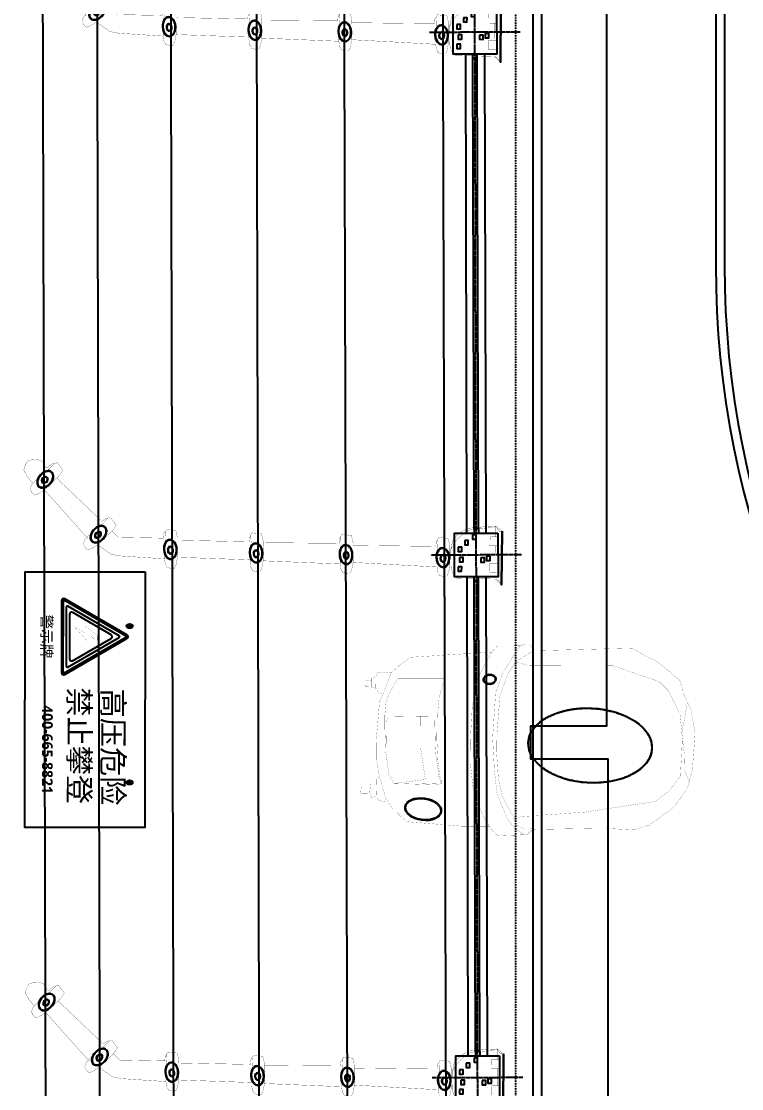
# Model space of a CAD drawing. Header units: millimetres. Extents: x -124346 to 101329, y -150859 to 114847.
# Drawn here: x -92214 to -83946, y -53446 to -41195 of the extents above; entities that cross this region are included whole.
import ezdxf

# ---------------------------------------------------------------- set-up
doc = ezdxf.new("R2010")
doc.units = ezdxf.units.MM
doc.linetypes.add('DASH', pattern=[0.35, 0.25, -0.1])
doc.linetypes.add('DOTE', pattern=[2.42, 2, -0.2, 0.02, -0.2])
for name, color, linetype in [('-2', 2, 'Continuous'), ('-4', 4, 'Continuous'), ('la', 33, 'Continuous'), ('噢噢噢噢1', 1, 'Continuous'), ('电子围栏', 7, 'Continuous'), ('电子围栏HTL', 5, 'Continuous')]:
    doc.layers.add(name, color=color, linetype=linetype)

# ---------------------------------------------------------------- blocks, each defined once
blk = doc.blocks.new('A$C06F86AD0')
at = {"layer": '电子围栏HTL', "const_width": 5}
for points in [[(545, 10634), (383, 10766), (242, 10844), (168, 10823), (45, 10765), (12, 10667), (3, 10543), (40, 10431), (179, 10340), (194, 10309), (159, 10279)], [(688, 10372), (1777, 9384)], [(421, 10096), (1392, 9063)], [(1921, 9156), (2132, 8851), (2169, 8654), (2227, 7639)], [(1609, 8831), (1749, 8687), (1759, 7669)], [(1823, 5728), (1805, 7337)], [(2189, 7348), (2233, 5698)], [(1843, 5411), (1842, 3691)], [(2310, 3661), (2253, 5406)], [(1888, 3374), (1892, 1499)], [(2360, 1469), (2272, 3370)]]:
    blk.add_lwpolyline(points, dxfattribs=at)
at = {"layer": '电子围栏HTL', "color": 4, "const_width": 5}
for points in [[(159, 10279), (94, 10198), (70, 10087), (240, 9958), (376, 10047), (467, 10145), (688, 10372), (777, 10509), (810, 10596), (751, 10658), (675, 10698), (589, 10669), (501, 10600), (423, 10516)], [(82, 10143), (207, 10263), (235, 10302), (259, 10308)], [(1392, 9063), (1327, 8982), (1303, 8871), (1474, 8742), (1609, 8831), (1700, 8929), (1921, 9156), (2010, 9293), (2043, 9380), (1984, 9443), (1908, 9482), (1822, 9453), (1734, 9384), (1656, 9300)], [(1315, 8927), (1440, 9047), (1468, 9086), (1492, 9092)], [(1759, 7669), (1655, 7661), (1558, 7602), (1580, 7390), (1738, 7353), (1872, 7353), (2189, 7348), (2350, 7376), (2435, 7412), (2441, 7497), (2417, 7580), (2337, 7623), (2227, 7639), (2112, 7639)], [(1607, 7632), (1780, 7623), (1828, 7630), (1848, 7616)], [(1823, 5728), (1720, 5720), (1622, 5661), (1644, 5449), (1802, 5411), (1936, 5411), (2253, 5406), (2414, 5435), (2499, 5470), (2505, 5556), (2481, 5639), (2401, 5682), (2291, 5698), (2176, 5698)], [(1671, 5691), (1844, 5682), (1892, 5688), (1912, 5675)], [(1842, 3691), (1739, 3683), (1641, 3624), (1664, 3412), (1822, 3374), (1955, 3374), (2272, 3370), (2433, 3398), (2518, 3434), (2524, 3519), (2501, 3602), (2420, 3645), (2310, 3661), (2195, 3661)], [(1690, 3654), (1863, 3645), (1911, 3651), (1932, 3638)], [(1892, 1499), (1789, 1491), (1692, 1432), (1714, 1220), (1872, 1182), (2006, 1182), (2322, 1178), (2483, 1206), (2569, 1242), (2574, 1327), (2551, 1410), (2471, 1453), (2360, 1469), (2246, 1469)], [(1740, 1462), (1914, 1453), (1961, 1459), (1982, 1446)]]:
    blk.add_lwpolyline(points, dxfattribs=at)
at = {"layer": '电子围栏HTL', "color": 254, "const_width": 5}
for points in [[(1425, 145), (1536, 2), (2755, 2), (2622, 139), (2609, 1019), (2573, 1083), (2471, 1117), (2371, 1150), (1959, 1160), (1744, 1116), (1641, 1022), (1555, 919), (1478, 779), (1441, 407), (1425, 145)], [(1959, 1160), (1803, 1081), (1714, 1005), (1608, 887), (1539, 807), (1492, 662), (1478, 450), (1459, 246), (1425, 145)], [(1664, 272), (1664, 71), (1869, 71), (1869, 275), (1664, 272)], [(2262, 272), (2262, 71), (2468, 71), (2468, 275), (2262, 272)], [(1425, 145), (1664, 144)], [(1425, 145), (1536, 73)], [(1536, 2), (1536, 73), (1664, 71), (2262, 71), (2654, 71), (2755, 2)], [(1869, 143), (2262, 141)], [(2468, 140), (2622, 139)], [(2654, 71), (2622, 139)]]:
    blk.add_lwpolyline(points, dxfattribs=at)
at = {"layer": '电子围栏HTL', "color": 254}
for points in [[(1907, 993), (2004, 993), (2004, 913), (1907, 913)], [(2353, 991), (2450, 991), (2450, 910), (2353, 910)], [(1753, 845), (1850, 845), (1850, 765), (1753, 765)], [(2142, 959), (2239, 959), (2239, 879), (2142, 879)], [(1628, 668), (1726, 668), (1726, 588), (1628, 588)], [(2106, 348), (2203, 348), (2203, 268), (2106, 268)], [(2142, 478), (2239, 478), (2239, 398), (2142, 398)], [(1536, 2), (2755, 2), (2755, 2), (1536, 2)]]:
    blk.add_lwpolyline(points, close=True, dxfattribs=at)
at = {"layer": '电子围栏HTL', "color": 4}
for centre, major_axis, ratio in [((450, 10354), (-163, -149), 0.682129), ((463, 10366), (-58, -54.8), 0.784155), ((1683, 9139), (-163, -149), 0.682129), ((1696, 9150), (-58, -54.8), 0.784155), ((2013, 7509), (-220, 17), 0.682129), ((2030, 7507), (-79.6, 4.8), 0.784155), ((2077, 5567), (-220, 17), 0.682129), ((2094, 5565), (-79.6, 4.8), 0.784155), ((2096, 3531), (-220, 17), 0.682129), ((2114, 3528), (-79.6, 4.8), 0.784155), ((2147, 1339), (-220, 17), 0.682129), ((2164, 1336), (-79.6, 4.8), 0.784155)]:
    blk.add_ellipse(centre, major_axis=major_axis, ratio=ratio, dxfattribs=at)
for points, knots in [([(294, 10213), (298, 10208), (302, 10204), (313, 10196), (320, 10192), (335, 10186), (343, 10183), (360, 10180), (369, 10179), (387, 10179), (397, 10179), (417, 10182), (427, 10185), (448, 10191), (458, 10195), (479, 10204), (489, 10210), (509, 10222), (519, 10229), (537, 10244), (546, 10252), (563, 10269), (571, 10277), (586, 10296), (592, 10305), (604, 10325), (610, 10335), (619, 10355), (622, 10365), (628, 10384), (630, 10394), (632, 10413), (632, 10422), (631, 10440), (630, 10448), (625, 10464), (622, 10471), (615, 10485), (611, 10491), (600, 10502), (595, 10507), (582, 10516), (574, 10519), (559, 10525), (551, 10527), (533, 10530), (524, 10530), (505, 10530), (495, 10529), (475, 10525), (465, 10522), (444, 10515), (434, 10511), (413, 10500), (403, 10495), (383, 10482), (374, 10474), (356, 10459), (347, 10451), (331, 10434), (323, 10425), (309, 10406), (303, 10396), (291, 10377), (286, 10367), (278, 10347), (275, 10337), (270, 10317), (269, 10308), (267, 10289), (268, 10280), (270, 10263), (271, 10255), (276, 10239), (280, 10232), (287, 10221), (290, 10217), (294, 10213)], [0, 0, 0, 0, 0.128441, 0.128441, 0.296024, 0.296024, 0.463607, 0.463607, 0.631189, 0.631189, 0.798772, 0.798772, 0.966355, 0.966355, 1.133937, 1.133937, 1.30152, 1.30152, 1.469103, 1.469103, 1.636685, 1.636685, 1.804268, 1.804268, 1.971851, 1.971851, 2.139433, 2.139433, 2.307016, 2.307016, 2.474598, 2.474598, 2.642181, 2.642181, 2.809764, 2.809764, 2.977346, 2.977346, 3.144929, 3.144929, 3.312512, 3.312512, 3.480094, 3.480094, 3.647677, 3.647677, 3.81526, 3.81526, 3.982842, 3.982842, 4.150425, 4.150425, 4.318008, 4.318008, 4.48559, 4.48559, 4.653173, 4.653173, 4.820756, 4.820756, 4.988338, 4.988338, 5.155921, 5.155921, 5.323504, 5.323504, 5.491086, 5.491086, 5.658669, 5.658669, 5.826252, 5.826252, 5.993834, 5.993834, 6.161417, 6.161417, 6.283185, 6.283185, 6.283185, 6.283185]), ([(413, 10318), (415, 10316), (417, 10314), (422, 10310), (426, 10308), (433, 10306), (437, 10305), (445, 10304), (449, 10304), (458, 10305), (463, 10306), (472, 10309), (476, 10311), (485, 10316), (490, 10319), (498, 10326), (501, 10329), (508, 10337), (511, 10341), (517, 10349), (519, 10354), (522, 10363), (524, 10367), (525, 10376), (526, 10380), (525, 10389), (525, 10393), (523, 10400), (521, 10403), (517, 10410), (515, 10412), (510, 10417), (507, 10420), (501, 10423), (497, 10424), (489, 10426), (485, 10427), (477, 10427), (472, 10426), (463, 10425), (459, 10423), (449, 10419), (445, 10417), (436, 10412), (432, 10408), (425, 10402), (421, 10398), (415, 10390), (412, 10385), (408, 10377), (406, 10372), (403, 10363), (402, 10359), (401, 10350), (401, 10346), (402, 10338), (403, 10334), (406, 10327), (408, 10324), (411, 10320), (412, 10319), (413, 10318)], [0, 0, 0, 0, 0.172967, 0.172967, 0.387931, 0.387931, 0.602896, 0.602896, 0.81786, 0.81786, 1.032825, 1.032825, 1.24779, 1.24779, 1.462754, 1.462754, 1.677719, 1.677719, 1.892684, 1.892684, 2.107648, 2.107648, 2.322613, 2.322613, 2.537577, 2.537577, 2.752542, 2.752542, 2.967507, 2.967507, 3.182471, 3.182471, 3.397436, 3.397436, 3.612401, 3.612401, 3.827365, 3.827365, 4.04233, 4.04233, 4.257295, 4.257295, 4.472259, 4.472259, 4.687224, 4.687224, 4.902188, 4.902188, 5.117153, 5.117153, 5.332118, 5.332118, 5.547082, 5.547082, 5.762047, 5.762047, 5.977012, 5.977012, 6.191976, 6.191976, 6.283185, 6.283185, 6.283185, 6.283185]), ([(1527, 8997), (1531, 8992), (1535, 8988), (1546, 8980), (1553, 8976), (1568, 8970), (1576, 8967), (1593, 8964), (1602, 8963), (1621, 8963), (1630, 8963), (1650, 8967), (1660, 8969), (1681, 8975), (1691, 8979), (1712, 8989), (1722, 8994), (1742, 9006), (1752, 9013), (1770, 9028), (1779, 9036), (1796, 9053), (1804, 9062), (1819, 9080), (1826, 9090), (1838, 9109), (1843, 9119), (1852, 9139), (1855, 9149), (1861, 9168), (1863, 9178), (1865, 9197), (1866, 9206), (1864, 9224), (1863, 9232), (1859, 9248), (1856, 9255), (1848, 9269), (1844, 9275), (1833, 9286), (1828, 9291), (1815, 9300), (1808, 9304), (1792, 9309), (1784, 9311), (1766, 9314), (1757, 9315), (1738, 9314), (1728, 9313), (1708, 9309), (1698, 9306), (1677, 9299), (1667, 9295), (1646, 9284), (1636, 9279), (1617, 9266), (1607, 9259), (1589, 9243), (1580, 9235), (1564, 9218), (1556, 9209), (1542, 9190), (1536, 9180), (1524, 9161), (1520, 9151), (1512, 9131), (1508, 9121), (1503, 9101), (1502, 9092), (1501, 9073), (1501, 9064), (1503, 9047), (1504, 9039), (1510, 9024), (1513, 9016), (1520, 9005), (1523, 9001), (1527, 8997)], [0, 0, 0, 0, 0.128441, 0.128441, 0.296024, 0.296024, 0.463607, 0.463607, 0.631189, 0.631189, 0.798772, 0.798772, 0.966355, 0.966355, 1.133937, 1.133937, 1.30152, 1.30152, 1.469103, 1.469103, 1.636685, 1.636685, 1.804268, 1.804268, 1.971851, 1.971851, 2.139433, 2.139433, 2.307016, 2.307016, 2.474598, 2.474598, 2.642181, 2.642181, 2.809764, 2.809764, 2.977346, 2.977346, 3.144929, 3.144929, 3.312512, 3.312512, 3.480094, 3.480094, 3.647677, 3.647677, 3.81526, 3.81526, 3.982842, 3.982842, 4.150425, 4.150425, 4.318008, 4.318008, 4.48559, 4.48559, 4.653173, 4.653173, 4.820756, 4.820756, 4.988338, 4.988338, 5.155921, 5.155921, 5.323504, 5.323504, 5.491086, 5.491086, 5.658669, 5.658669, 5.826252, 5.826252, 5.993834, 5.993834, 6.161417, 6.161417, 6.283185, 6.283185, 6.283185, 6.283185]), ([(1646, 9102), (1648, 9100), (1650, 9098), (1655, 9094), (1659, 9092), (1666, 9090), (1670, 9089), (1678, 9088), (1682, 9088), (1691, 9090), (1696, 9091), (1705, 9094), (1710, 9096), (1718, 9100), (1723, 9103), (1731, 9110), (1734, 9113), (1741, 9121), (1744, 9125), (1750, 9133), (1752, 9138), (1755, 9147), (1757, 9151), (1758, 9160), (1759, 9164), (1758, 9173), (1758, 9177), (1756, 9184), (1754, 9188), (1751, 9194), (1748, 9197), (1743, 9202), (1740, 9204), (1734, 9207), (1730, 9208), (1722, 9210), (1718, 9211), (1710, 9211), (1705, 9210), (1696, 9209), (1692, 9207), (1683, 9203), (1678, 9201), (1670, 9196), (1666, 9193), (1658, 9186), (1654, 9182), (1648, 9174), (1645, 9170), (1641, 9161), (1639, 9156), (1636, 9147), (1635, 9143), (1634, 9134), (1634, 9130), (1635, 9122), (1636, 9118), (1639, 9111), (1641, 9108), (1644, 9104), (1645, 9103), (1646, 9102)], [0, 0, 0, 0, 0.172967, 0.172967, 0.387931, 0.387931, 0.602896, 0.602896, 0.81786, 0.81786, 1.032825, 1.032825, 1.24779, 1.24779, 1.462754, 1.462754, 1.677719, 1.677719, 1.892684, 1.892684, 2.107648, 2.107648, 2.322613, 2.322613, 2.537577, 2.537577, 2.752542, 2.752542, 2.967507, 2.967507, 3.182471, 3.182471, 3.397436, 3.397436, 3.612401, 3.612401, 3.827365, 3.827365, 4.04233, 4.04233, 4.257295, 4.257295, 4.472259, 4.472259, 4.687224, 4.687224, 4.902188, 4.902188, 5.117153, 5.117153, 5.332118, 5.332118, 5.547082, 5.547082, 5.762047, 5.762047, 5.977012, 5.977012, 6.191976, 6.191976, 6.283185, 6.283185, 6.283185, 6.283185]), ([(1803, 7525), (1802, 7520), (1802, 7514), (1804, 7500), (1806, 7493), (1811, 7477), (1815, 7470), (1824, 7455), (1829, 7448), (1842, 7434), (1849, 7427), (1865, 7415), (1874, 7409), (1892, 7399), (1902, 7394), (1923, 7385), (1934, 7381), (1957, 7375), (1969, 7373), (1992, 7369), (2004, 7368), (2028, 7367), (2040, 7368), (2063, 7370), (2075, 7371), (2097, 7376), (2108, 7379), (2129, 7386), (2138, 7390), (2157, 7400), (2165, 7405), (2180, 7416), (2187, 7422), (2199, 7435), (2204, 7442), (2213, 7456), (2216, 7463), (2221, 7478), (2223, 7485), (2224, 7500), (2223, 7508), (2221, 7523), (2218, 7531), (2212, 7546), (2208, 7554), (2198, 7568), (2192, 7575), (2179, 7589), (2171, 7595), (2154, 7607), (2145, 7613), (2126, 7623), (2116, 7627), (2094, 7635), (2083, 7639), (2060, 7644), (2048, 7646), (2025, 7649), (2013, 7650), (1989, 7650), (1977, 7649), (1954, 7647), (1942, 7645), (1921, 7640), (1910, 7636), (1890, 7629), (1880, 7624), (1863, 7614), (1855, 7609), (1840, 7597), (1834, 7591), (1823, 7578), (1818, 7571), (1810, 7557), (1808, 7549), (1804, 7536), (1803, 7531), (1803, 7525)], [0, 0, 0, 0, 0.128441, 0.128441, 0.296024, 0.296024, 0.463607, 0.463607, 0.631189, 0.631189, 0.798772, 0.798772, 0.966355, 0.966355, 1.133937, 1.133937, 1.30152, 1.30152, 1.469103, 1.469103, 1.636685, 1.636685, 1.804268, 1.804268, 1.971851, 1.971851, 2.139433, 2.139433, 2.307016, 2.307016, 2.474598, 2.474598, 2.642181, 2.642181, 2.809764, 2.809764, 2.977346, 2.977346, 3.144929, 3.144929, 3.312512, 3.312512, 3.480094, 3.480094, 3.647677, 3.647677, 3.81526, 3.81526, 3.982842, 3.982842, 4.150425, 4.150425, 4.318008, 4.318008, 4.48559, 4.48559, 4.653173, 4.653173, 4.820756, 4.820756, 4.988338, 4.988338, 5.155921, 5.155921, 5.323504, 5.323504, 5.491086, 5.491086, 5.658669, 5.658669, 5.826252, 5.826252, 5.993834, 5.993834, 6.161417, 6.161417, 6.283185, 6.283185, 6.283185, 6.283185]), ([(1961, 7511), (1960, 7508), (1961, 7505), (1962, 7499), (1963, 7495), (1966, 7488), (1968, 7485), (1973, 7478), (1976, 7475), (1983, 7469), (1987, 7467), (1995, 7462), (2000, 7460), (2009, 7457), (2014, 7456), (2024, 7454), (2030, 7454), (2040, 7454), (2045, 7455), (2055, 7457), (2060, 7458), (2069, 7462), (2073, 7464), (2080, 7469), (2084, 7471), (2089, 7477), (2092, 7480), (2096, 7487), (2097, 7490), (2099, 7497), (2100, 7501), (2100, 7508), (2100, 7512), (2098, 7519), (2096, 7522), (2092, 7529), (2090, 7533), (2084, 7539), (2081, 7542), (2073, 7547), (2069, 7550), (2060, 7554), (2055, 7555), (2045, 7558), (2040, 7559), (2030, 7559), (2025, 7559), (2015, 7558), (2010, 7558), (2000, 7555), (1996, 7553), (1987, 7549), (1983, 7547), (1976, 7542), (1973, 7539), (1968, 7532), (1966, 7529), (1963, 7522), (1962, 7519), (1961, 7514), (1961, 7512), (1961, 7511)], [0, 0, 0, 0, 0.172967, 0.172967, 0.387931, 0.387931, 0.602896, 0.602896, 0.81786, 0.81786, 1.032825, 1.032825, 1.24779, 1.24779, 1.462754, 1.462754, 1.677719, 1.677719, 1.892684, 1.892684, 2.107648, 2.107648, 2.322613, 2.322613, 2.537577, 2.537577, 2.752542, 2.752542, 2.967507, 2.967507, 3.182471, 3.182471, 3.397436, 3.397436, 3.612401, 3.612401, 3.827365, 3.827365, 4.04233, 4.04233, 4.257295, 4.257295, 4.472259, 4.472259, 4.687224, 4.687224, 4.902188, 4.902188, 5.117153, 5.117153, 5.332118, 5.332118, 5.547082, 5.547082, 5.762047, 5.762047, 5.977012, 5.977012, 6.191976, 6.191976, 6.283185, 6.283185, 6.283185, 6.283185]), ([(1867, 5584), (1866, 5578), (1867, 5572), (1868, 5559), (1870, 5551), (1875, 5536), (1879, 5528), (1888, 5514), (1893, 5507), (1906, 5493), (1913, 5486), (1929, 5474), (1938, 5468), (1956, 5457), (1966, 5452), (1987, 5444), (1998, 5440), (2021, 5434), (2033, 5432), (2056, 5428), (2068, 5427), (2092, 5426), (2104, 5426), (2127, 5428), (2139, 5430), (2161, 5435), (2172, 5438), (2193, 5445), (2202, 5449), (2221, 5458), (2229, 5463), (2244, 5475), (2251, 5481), (2263, 5494), (2268, 5500), (2277, 5514), (2280, 5522), (2285, 5536), (2287, 5544), (2288, 5559), (2287, 5567), (2285, 5582), (2283, 5590), (2276, 5605), (2272, 5612), (2262, 5627), (2256, 5634), (2243, 5647), (2235, 5654), (2218, 5666), (2209, 5671), (2190, 5682), (2180, 5686), (2158, 5694), (2147, 5697), (2124, 5703), (2113, 5705), (2089, 5708), (2077, 5709), (2053, 5709), (2041, 5708), (2018, 5705), (2007, 5703), (1985, 5698), (1974, 5695), (1954, 5687), (1945, 5683), (1927, 5673), (1919, 5667), (1904, 5656), (1898, 5649), (1887, 5636), (1882, 5629), (1874, 5615), (1872, 5608), (1868, 5595), (1867, 5590), (1867, 5584)], [0, 0, 0, 0, 0.128441, 0.128441, 0.296024, 0.296024, 0.463607, 0.463607, 0.631189, 0.631189, 0.798772, 0.798772, 0.966355, 0.966355, 1.133937, 1.133937, 1.30152, 1.30152, 1.469103, 1.469103, 1.636685, 1.636685, 1.804268, 1.804268, 1.971851, 1.971851, 2.139433, 2.139433, 2.307016, 2.307016, 2.474598, 2.474598, 2.642181, 2.642181, 2.809764, 2.809764, 2.977346, 2.977346, 3.144929, 3.144929, 3.312512, 3.312512, 3.480094, 3.480094, 3.647677, 3.647677, 3.81526, 3.81526, 3.982842, 3.982842, 4.150425, 4.150425, 4.318008, 4.318008, 4.48559, 4.48559, 4.653173, 4.653173, 4.820756, 4.820756, 4.988338, 4.988338, 5.155921, 5.155921, 5.323504, 5.323504, 5.491086, 5.491086, 5.658669, 5.658669, 5.826252, 5.826252, 5.993834, 5.993834, 6.161417, 6.161417, 6.283185, 6.283185, 6.283185, 6.283185]), ([(2025, 5569), (2025, 5567), (2025, 5564), (2026, 5557), (2027, 5554), (2030, 5547), (2032, 5543), (2037, 5537), (2040, 5534), (2047, 5528), (2051, 5525), (2059, 5521), (2064, 5519), (2073, 5516), (2078, 5514), (2089, 5513), (2094, 5513), (2104, 5513), (2109, 5513), (2119, 5515), (2124, 5517), (2133, 5520), (2137, 5522), (2144, 5527), (2148, 5530), (2154, 5536), (2156, 5539), (2160, 5546), (2161, 5549), (2163, 5556), (2164, 5560), (2164, 5567), (2164, 5570), (2162, 5577), (2160, 5581), (2156, 5588), (2154, 5591), (2148, 5598), (2145, 5600), (2137, 5606), (2133, 5608), (2124, 5612), (2119, 5614), (2109, 5616), (2104, 5617), (2094, 5618), (2089, 5618), (2079, 5617), (2074, 5616), (2064, 5614), (2060, 5612), (2051, 5608), (2047, 5605), (2040, 5600), (2037, 5597), (2032, 5591), (2030, 5588), (2027, 5581), (2026, 5578), (2025, 5572), (2025, 5571), (2025, 5569)], [0, 0, 0, 0, 0.172967, 0.172967, 0.387931, 0.387931, 0.602896, 0.602896, 0.81786, 0.81786, 1.032825, 1.032825, 1.24779, 1.24779, 1.462754, 1.462754, 1.677719, 1.677719, 1.892684, 1.892684, 2.107648, 2.107648, 2.322613, 2.322613, 2.537577, 2.537577, 2.752542, 2.752542, 2.967507, 2.967507, 3.182471, 3.182471, 3.397436, 3.397436, 3.612401, 3.612401, 3.827365, 3.827365, 4.04233, 4.04233, 4.257295, 4.257295, 4.472259, 4.472259, 4.687224, 4.687224, 4.902188, 4.902188, 5.117153, 5.117153, 5.332118, 5.332118, 5.547082, 5.547082, 5.762047, 5.762047, 5.977012, 5.977012, 6.191976, 6.191976, 6.283185, 6.283185, 6.283185, 6.283185]), ([(1886, 3547), (1886, 3541), (1886, 3535), (1887, 3522), (1889, 3514), (1894, 3499), (1898, 3492), (1907, 3477), (1913, 3470), (1925, 3456), (1932, 3449), (1948, 3437), (1957, 3431), (1976, 3420), (1986, 3415), (2007, 3407), (2018, 3403), (2040, 3397), (2052, 3395), (2075, 3391), (2087, 3390), (2111, 3389), (2123, 3390), (2147, 3391), (2158, 3393), (2180, 3398), (2191, 3401), (2212, 3408), (2222, 3412), (2240, 3421), (2248, 3426), (2264, 3438), (2271, 3444), (2283, 3457), (2288, 3464), (2296, 3477), (2300, 3485), (2304, 3499), (2306, 3507), (2307, 3522), (2307, 3530), (2304, 3545), (2302, 3553), (2295, 3568), (2291, 3575), (2281, 3590), (2275, 3597), (2262, 3610), (2254, 3617), (2238, 3629), (2229, 3634), (2209, 3645), (2199, 3649), (2178, 3657), (2166, 3661), (2143, 3666), (2132, 3668), (2108, 3671), (2096, 3672), (2072, 3672), (2060, 3671), (2037, 3669), (2026, 3667), (2004, 3661), (1993, 3658), (1973, 3650), (1964, 3646), (1946, 3636), (1938, 3631), (1924, 3619), (1917, 3613), (1906, 3599), (1901, 3592), (1894, 3578), (1891, 3571), (1887, 3558), (1887, 3553), (1886, 3547)], [0, 0, 0, 0, 0.128441, 0.128441, 0.296024, 0.296024, 0.463607, 0.463607, 0.631189, 0.631189, 0.798772, 0.798772, 0.966355, 0.966355, 1.133937, 1.133937, 1.30152, 1.30152, 1.469103, 1.469103, 1.636685, 1.636685, 1.804268, 1.804268, 1.971851, 1.971851, 2.139433, 2.139433, 2.307016, 2.307016, 2.474598, 2.474598, 2.642181, 2.642181, 2.809764, 2.809764, 2.977346, 2.977346, 3.144929, 3.144929, 3.312512, 3.312512, 3.480094, 3.480094, 3.647677, 3.647677, 3.81526, 3.81526, 3.982842, 3.982842, 4.150425, 4.150425, 4.318008, 4.318008, 4.48559, 4.48559, 4.653173, 4.653173, 4.820756, 4.820756, 4.988338, 4.988338, 5.155921, 5.155921, 5.323504, 5.323504, 5.491086, 5.491086, 5.658669, 5.658669, 5.826252, 5.826252, 5.993834, 5.993834, 6.161417, 6.161417, 6.283185, 6.283185, 6.283185, 6.283185]), ([(2044, 3533), (2044, 3530), (2044, 3527), (2045, 3520), (2046, 3517), (2049, 3510), (2051, 3506), (2056, 3500), (2059, 3497), (2066, 3491), (2070, 3488), (2079, 3484), (2083, 3482), (2093, 3479), (2098, 3477), (2108, 3476), (2113, 3476), (2123, 3476), (2128, 3477), (2138, 3478), (2143, 3480), (2152, 3483), (2156, 3486), (2164, 3490), (2167, 3493), (2173, 3499), (2175, 3502), (2179, 3509), (2181, 3512), (2183, 3519), (2183, 3523), (2183, 3530), (2183, 3533), (2181, 3541), (2179, 3544), (2176, 3551), (2173, 3554), (2167, 3561), (2164, 3564), (2156, 3569), (2152, 3571), (2143, 3575), (2139, 3577), (2129, 3579), (2124, 3580), (2113, 3581), (2108, 3581), (2098, 3580), (2093, 3579), (2083, 3577), (2079, 3575), (2070, 3571), (2067, 3569), (2060, 3563), (2057, 3560), (2052, 3554), (2049, 3551), (2046, 3544), (2045, 3541), (2044, 3536), (2044, 3534), (2044, 3533)], [0, 0, 0, 0, 0.172967, 0.172967, 0.387931, 0.387931, 0.602896, 0.602896, 0.81786, 0.81786, 1.032825, 1.032825, 1.24779, 1.24779, 1.462754, 1.462754, 1.677719, 1.677719, 1.892684, 1.892684, 2.107648, 2.107648, 2.322613, 2.322613, 2.537577, 2.537577, 2.752542, 2.752542, 2.967507, 2.967507, 3.182471, 3.182471, 3.397436, 3.397436, 3.612401, 3.612401, 3.827365, 3.827365, 4.04233, 4.04233, 4.257295, 4.257295, 4.472259, 4.472259, 4.687224, 4.687224, 4.902188, 4.902188, 5.117153, 5.117153, 5.332118, 5.332118, 5.547082, 5.547082, 5.762047, 5.762047, 5.977012, 5.977012, 6.191976, 6.191976, 6.283185, 6.283185, 6.283185, 6.283185]), ([(1937, 1355), (1936, 1349), (1936, 1343), (1938, 1330), (1939, 1322), (1945, 1307), (1948, 1300), (1958, 1285), (1963, 1278), (1976, 1264), (1983, 1257), (1999, 1245), (2007, 1239), (2026, 1228), (2036, 1223), (2057, 1215), (2068, 1211), (2091, 1205), (2102, 1203), (2126, 1199), (2138, 1198), (2162, 1197), (2174, 1198), (2197, 1199), (2209, 1201), (2231, 1206), (2242, 1209), (2262, 1216), (2272, 1220), (2290, 1229), (2299, 1234), (2314, 1246), (2321, 1252), (2333, 1265), (2338, 1272), (2347, 1285), (2350, 1293), (2355, 1307), (2356, 1315), (2357, 1330), (2357, 1338), (2354, 1353), (2352, 1361), (2346, 1376), (2342, 1383), (2332, 1398), (2326, 1405), (2312, 1418), (2305, 1425), (2288, 1437), (2279, 1442), (2260, 1453), (2249, 1457), (2228, 1465), (2217, 1469), (2194, 1474), (2182, 1476), (2158, 1479), (2146, 1480), (2123, 1480), (2111, 1479), (2088, 1477), (2076, 1475), (2054, 1469), (2044, 1466), (2024, 1458), (2014, 1454), (1997, 1444), (1989, 1439), (1974, 1427), (1968, 1421), (1956, 1407), (1952, 1400), (1944, 1386), (1941, 1379), (1938, 1366), (1937, 1361), (1937, 1355)], [0, 0, 0, 0, 0.128441, 0.128441, 0.296024, 0.296024, 0.463607, 0.463607, 0.631189, 0.631189, 0.798772, 0.798772, 0.966355, 0.966355, 1.133937, 1.133937, 1.30152, 1.30152, 1.469103, 1.469103, 1.636685, 1.636685, 1.804268, 1.804268, 1.971851, 1.971851, 2.139433, 2.139433, 2.307016, 2.307016, 2.474598, 2.474598, 2.642181, 2.642181, 2.809764, 2.809764, 2.977346, 2.977346, 3.144929, 3.144929, 3.312512, 3.312512, 3.480094, 3.480094, 3.647677, 3.647677, 3.81526, 3.81526, 3.982842, 3.982842, 4.150425, 4.150425, 4.318008, 4.318008, 4.48559, 4.48559, 4.653173, 4.653173, 4.820756, 4.820756, 4.988338, 4.988338, 5.155921, 5.155921, 5.323504, 5.323504, 5.491086, 5.491086, 5.658669, 5.658669, 5.826252, 5.826252, 5.993834, 5.993834, 6.161417, 6.161417, 6.283185, 6.283185, 6.283185, 6.283185]), ([(2094, 1341), (2094, 1338), (2094, 1335), (2095, 1328), (2096, 1325), (2100, 1318), (2102, 1314), (2107, 1308), (2110, 1305), (2117, 1299), (2121, 1296), (2129, 1292), (2133, 1290), (2143, 1287), (2148, 1285), (2158, 1284), (2163, 1284), (2174, 1284), (2179, 1285), (2189, 1286), (2193, 1288), (2202, 1291), (2206, 1294), (2214, 1298), (2217, 1301), (2223, 1307), (2226, 1310), (2230, 1317), (2231, 1320), (2233, 1327), (2234, 1331), (2234, 1338), (2233, 1341), (2231, 1349), (2230, 1352), (2226, 1359), (2224, 1362), (2218, 1369), (2214, 1372), (2207, 1377), (2203, 1379), (2194, 1383), (2189, 1385), (2179, 1387), (2174, 1388), (2164, 1389), (2159, 1389), (2148, 1388), (2143, 1387), (2134, 1385), (2129, 1383), (2121, 1379), (2117, 1377), (2110, 1371), (2107, 1368), (2102, 1362), (2100, 1359), (2097, 1352), (2095, 1349), (2095, 1344), (2094, 1342), (2094, 1341)], [0, 0, 0, 0, 0.172967, 0.172967, 0.387931, 0.387931, 0.602896, 0.602896, 0.81786, 0.81786, 1.032825, 1.032825, 1.24779, 1.24779, 1.462754, 1.462754, 1.677719, 1.677719, 1.892684, 1.892684, 2.107648, 2.107648, 2.322613, 2.322613, 2.537577, 2.537577, 2.752542, 2.752542, 2.967507, 2.967507, 3.182471, 3.182471, 3.397436, 3.397436, 3.612401, 3.612401, 3.827365, 3.827365, 4.04233, 4.04233, 4.257295, 4.257295, 4.472259, 4.472259, 4.687224, 4.687224, 4.902188, 4.902188, 5.117153, 5.117153, 5.332118, 5.332118, 5.547082, 5.547082, 5.762047, 5.762047, 5.977012, 5.977012, 6.191976, 6.191976, 6.283185, 6.283185, 6.283185, 6.283185])]:
    blk.add_open_spline(points, degree=3, knots=knots, dxfattribs=at)
blk = doc.blocks.new('A$C21FC10FB')
at = {"layer": '电子围栏HTL', "color": 2}
blk.add_lwpolyline([(0, 5611), (11942, 5611), (11942, 0), (0, 0)], close=True, dxfattribs=at)
at = {"layer": '电子围栏HTL', "color": 1}
for points in [[(2940, 4760), (1262, 1852, 0.57735), (1348, 1702), (4705, 1702, 0.57735), (4792, 1852), (3113, 4760, 0.57735)], [(3001, 4725), (1322, 1817, 0.57735), (1348, 1772), (4705, 1772, 0.57735), (4731, 1817), (3053, 4725, 0.57735)], [(2984, 4395), (1599, 1997, 0.57735), (1643, 1922), (4411, 1922, 0.57735), (4454, 1997), (3070, 4395, 0.57735)], [(2940, 4020), (1903, 2222, 0.57735), (1989, 2072), (4064, 2072, 0.57735), (4151, 2222), (3113, 4020, 0.57735)]]:
    blk.add_lwpolyline(points, format="xyb", close=True, dxfattribs=at)
at = {"layer": '电子围栏HTL', "color": 1, "const_width": 5}
blk.add_lwpolyline([(2918, 2993), (3287, 3380), (2988, 3380), (2531, 2797), (2846, 2797), (2562, 2295), (3023, 2713), (3234, 2905), (3234, 3012), (2936, 3012)], dxfattribs=at)
at = {"layer": '电子围栏HTL', "color": 254}
for centre in [(2530, 4888), (9835, 4888)]:
    blk.add_ellipse(centre, major_axis=(3, 145), ratio=0.709987, dxfattribs=at)
for points in [[(2532, 4984), (2530, 4984), (2529, 4983), (2527, 4983), (2525, 4983), (2523, 4982), (2521, 4982), (2518, 4980), (2517, 4979), (2514, 4977), (2512, 4976), (2509, 4973), (2507, 4972), (2504, 4968), (2502, 4966), (2498, 4961), (2495, 4957), (2491, 4950), (2489, 4945), (2485, 4936), (2483, 4931), (2480, 4921), (2479, 4916), (2478, 4905), (2477, 4899), (2477, 4888), (2477, 4882), (2477, 4871), (2478, 4865), (2480, 4855), (2481, 4849), (2484, 4840), (2486, 4835), (2490, 4826), (2492, 4822), (2496, 4815), (2499, 4812), (2503, 4806), (2506, 4804), (2510, 4800), (2513, 4798), (2516, 4796), (2518, 4795), (2521, 4794), (2523, 4793), (2525, 4793), (2527, 4793), (2530, 4793), (2531, 4793), (2534, 4793), (2535, 4794), (2538, 4795), (2540, 4795), (2544, 4797), (2545, 4798), (2549, 4801), (2551, 4803), (2555, 4807), (2557, 4809), (2561, 4814), (2563, 4817), (2567, 4823), (2569, 4826), (2572, 4833), (2574, 4837), (2576, 4845), (2578, 4849), (2580, 4859), (2581, 4865), (2583, 4878), (2583, 4884), (2583, 4897), (2583, 4904), (2581, 4916), (2580, 4922), (2577, 4934), (2575, 4939), (2571, 4949), (2568, 4954), (2563, 4962), (2561, 4965), (2557, 4970), (2554, 4972), (2550, 4976), (2548, 4978), (2544, 4980), (2542, 4981), (2538, 4982), (2537, 4983), (2534, 4983), (2533, 4984), (2532, 4984)], [(9836, 4984), (9835, 4984), (9834, 4983), (9831, 4983), (9830, 4983), (9828, 4982), (9826, 4982), (9823, 4980), (9822, 4979), (9818, 4977), (9817, 4976), (9813, 4973), (9812, 4972), (9808, 4968), (9807, 4966), (9802, 4961), (9800, 4957), (9796, 4950), (9793, 4945), (9790, 4936), (9788, 4931), (9785, 4921), (9784, 4916), (9782, 4905), (9782, 4899), (9781, 4888), (9781, 4882), (9782, 4871), (9783, 4865), (9785, 4855), (9786, 4849), (9789, 4840), (9791, 4835), (9794, 4826), (9797, 4822), (9801, 4815), (9803, 4812), (9808, 4806), (9810, 4804), (9815, 4800), (9817, 4798), (9821, 4796), (9823, 4795), (9826, 4794), (9827, 4793), (9830, 4793), (9832, 4793), (9834, 4793), (9836, 4793), (9839, 4793), (9840, 4794), (9843, 4795), (9845, 4795), (9848, 4797), (9850, 4798), (9854, 4801), (9856, 4803), (9860, 4807), (9862, 4809), (9866, 4814), (9868, 4817), (9872, 4823), (9873, 4826), (9877, 4833), (9878, 4837), (9881, 4845), (9882, 4849), (9885, 4859), (9886, 4865), (9888, 4878), (9888, 4884), (9888, 4897), (9887, 4904), (9886, 4916), (9885, 4922), (9881, 4934), (9880, 4939), (9875, 4949), (9873, 4954), (9868, 4962), (9866, 4965), (9861, 4970), (9859, 4972), (9855, 4976), (9853, 4978), (9849, 4980), (9847, 4981), (9843, 4982), (9842, 4983), (9839, 4983), (9838, 4984), (9836, 4984)]]:
    blk.add_open_spline(points, degree=3, knots=[0, 0, 0, 0, 0.108818, 0.108818, 0.217636, 0.217636, 0.326454, 0.326454, 0.435272, 0.435272, 0.544089, 0.544089, 0.652907, 0.652907, 0.761725, 0.761725, 0.915699, 0.915699, 1.069673, 1.069673, 1.223647, 1.223647, 1.377621, 1.377621, 1.531595, 1.531595, 1.685569, 1.685569, 1.839543, 1.839543, 1.993517, 1.993517, 2.147491, 2.147491, 2.301465, 2.301465, 2.455439, 2.455439, 2.609412, 2.609412, 2.763386, 2.763386, 2.888751, 2.888751, 3.014115, 3.014115, 3.13948, 3.13948, 3.264844, 3.264844, 3.390208, 3.390208, 3.515573, 3.515573, 3.640937, 3.640937, 3.766302, 3.766302, 3.891666, 3.891666, 4.01703, 4.01703, 4.142395, 4.142395, 4.267759, 4.267759, 4.393124, 4.393124, 4.568946, 4.568946, 4.744769, 4.744769, 4.920592, 4.920592, 5.096415, 5.096415, 5.272237, 5.272237, 5.44806, 5.44806, 5.595278, 5.595278, 5.742495, 5.742495, 5.889712, 5.889712, 6.036929, 6.036929, 6.160504, 6.160504, 6.283185, 6.283185, 6.283185, 6.283185], dxfattribs=at)
at = {"layer": '电子围栏HTL', "color": 7, "insert": (5455, 4621), "char_height": 1000, "attachment_point": 1}
blk.add_mtext_dynamic_manual_height_columns('{\\fMicrosoft YaHei|b1|i0|c134|p34;\\C254;高压危险}', width=5889.18, gutter_width=17.5, heights=[0], dxfattribs=at)
at = {"layer": '电子围栏HTL', "color": 254, "insert": (5395, 3035), "char_height": 1000, "attachment_point": 1}
blk.add_mtext_dynamic_manual_height_columns('{\\fMicrosoft YaHei|b1|i0|c134|p34;禁止攀登}', width=6155.37, gutter_width=17.5, heights=[0], dxfattribs=at)
at = {"layer": '电子围栏HTL', "char_height": 500, "attachment_point": 1}
for s, width, insert in [('{\\fMicrosoft YaHei|b1|i0|c134|p34;\\C254;警示牌}', 3014.43, (1996, 1258)), ('{\\fMicrosoft YaHei|b1|i0|c134|p34;\\C254;400-665-8821}', 5410.06, (6233, 1296))]:
    blk.add_mtext_dynamic_manual_height_columns(s, width=width, gutter_width=17.5, heights=[0], dxfattribs=dict(at, insert=insert))
blk = doc.blocks.new('A$C73585D0A')
at = {"layer": '电子围栏HTL', "color": 1, "const_width": 10}
for points in [[(478, 12679), (287, 19982), (838, 20906), (1156, 21646), (1562, 22175), (2109, 22827), (2687, 23516), (3485, 23726), (3718, 23787), (4774, 24308), (6558, 24608), (8234, 24483), (9253, 24407), (10566, 24049), (11937, 23109), (12569, 22256), (13301, 21248), (13658, 20152), (13537, 17806), (13628, 12650)], [(4246, 24048), (6545, 23634), (8067, 23813), (9338, 23849), (10180, 24228)], [(5095, 23491), (6892, 23675), (9682, 23529), (10817, 22683), (11574, 21657), (12350, 16475), (12688, 11758), (12944, 11327)], [(5095, 23491), (3430, 22650), (2750, 21971), (2042, 19912), (1584, 18577), (1557, 12314), (1280, 11431)], [(5281, 5445), (6667, 5475), (7474, 5495), (8195, 5541), (9079, 5677), (9682, 5739), (9934, 5829), (10130, 5863), (10231, 5829), (10290, 4042)], [(5281, 5445), (5291, 4401), (7705, 4422), (9178, 4641), (9957, 4757), (10239, 2448)]]:
    blk.add_lwpolyline(points, dxfattribs=at)
at = {"layer": '电子围栏HTL', "const_width": 10}
for points in [[(478, 12679), (143, 12578), (5, 12411), (5, 12052), (113, 11735), (814, 11259), (2110, 10472), (3522, 9935), (6878, 9711), (9278, 9840), (11005, 10033), (12895, 10819), (13668, 11453), (13879, 11836), (14012, 12109), (13988, 12290), (13697, 12580), (13558, 12720)], [(478, 12679), (1280, 11431), (2143, 10853), (3016, 10524), (3858, 10243), (6571, 10030), (8095, 10012), (9864, 10130), (11160, 10404), (11818, 10747), (12627, 11210), (13262, 11444), (13443, 11701), (13536, 11967), (13558, 12720)], [(113, 11735), (104, 10077), (577, 9643), (1379, 9198), (2517, 8614), (4632, 8208), (6763, 8089), (8695, 8066), (10513, 8264), (11705, 8602), (13024, 9219), (13735, 9711), (14047, 10047), (14085, 10235), (14012, 12109)], [(577, 9643), (959, 3630), (1554, 2844), (2111, 2234), (3107, 1876), (3665, 1648), (4217, 1388), (6939, 1158), (8517, 1168), (9765, 1385), (11415, 1875), (12116, 2386), (12667, 2947), (13054, 3385), (13381, 7384), (13380, 9465)]]:
    blk.add_lwpolyline(points, dxfattribs=at)
at = {"layer": '电子围栏HTL', "color": 9, "const_width": 10}
for points in [[(10239, 2448), (9565, 2077), (7915, 1845), (6240, 1781), (5202, 1781), (4194, 1873), (3563, 2121), (2984, 2472), (2494, 2769), (2494, 6210), (2655, 6211), (2959, 6029), (3967, 5770), (4789, 5689), (5167, 5627), (6946, 5603), (8617, 5687), (9697, 5817), (10016, 5921), (10250, 5921), (10341, 5635), (10239, 2448)], [(5291, 4401), (5328, 1969), (5744, 1916), (6524, 1916), (7271, 1929), (7912, 1942), (8606, 1942)], [(2111, 2234), (2042, 1636), (2103, 1253), (2432, 1078), (2964, 1071), (3206, 1071), (3374, 1219), (3609, 1340), (3665, 1648)], [(9765, 1385), (9978, 1134), (11268, 1175), (11458, 1317), (11546, 1534), (11580, 1839), (11580, 1995)], [(2432, 1078), (2499, 799), (3166, 799), (3206, 1071)], [(2639, 799), (2701, 374), (3081, 357), (3094, 799)], [(10182, 1141), (10182, 735), (10894, 667), (11254, 775), (11212, 1173)], [(10497, 705), (10497, 39), (10938, 5), (11000, 114), (11015, 703)]]:
    blk.add_lwpolyline(points, dxfattribs=at)
at = {"layer": '电子围栏HTL', "color": 1}
blk.add_ellipse((7453, 16885), major_axis=(231, 4550), ratio=0.605089, dxfattribs=at)
at = {"layer": '电子围栏HTL'}
blk.add_ellipse((2582, 9491), major_axis=(-38, 451), ratio=0.824425, dxfattribs=at)
at = {"layer": '电子围栏HTL', "color": 9}
blk.add_ellipse((12135, 4599), major_axis=(178, 1330), ratio=0.613384, dxfattribs=at)
at = {"layer": '电子围栏HTL', "color": 1}
blk.add_open_spline([(7683, 21415), (7633, 21418), (7582, 21418), (7456, 21413), (7380, 21404), (7227, 21377), (7152, 21359), (7000, 21311), (6925, 21281), (6776, 21213), (6702, 21173), (6557, 21085), (6485, 21036), (6343, 20927), (6273, 20869), (6137, 20742), (6070, 20674), (5940, 20529), (5877, 20452), (5754, 20290), (5694, 20205), (5579, 20027), (5524, 19935), (5418, 19743), (5367, 19643), (5271, 19438), (5225, 19332), (5139, 19115), (5099, 19004), (5024, 18777), (4989, 18661), (4925, 18425), (4896, 18305), (4844, 18062), (4822, 17939), (4782, 17691), (4765, 17566), (4739, 17314), (4728, 17188), (4714, 16935), (4710, 16808), (4709, 16555), (4712, 16428), (4723, 16177), (4732, 16052), (4756, 15804), (4772, 15682), (4809, 15439), (4830, 15320), (4880, 15084), (4907, 14969), (4969, 14742), (5002, 14631), (5075, 14415), (5114, 14309), (5198, 14105), (5243, 14006), (5337, 13815), (5387, 13723), (5491, 13546), (5545, 13462), (5659, 13301), (5717, 13225), (5838, 13081), (5901, 13014), (6030, 12888), (6096, 12830), (6230, 12723), (6299, 12675), (6440, 12588), (6511, 12549), (6656, 12482), (6729, 12453), (6877, 12407), (6952, 12389), (7103, 12363), (7178, 12355), (7330, 12351), (7407, 12353), (7559, 12370), (7635, 12383), (7787, 12420), (7863, 12444), (8013, 12502), (8088, 12536), (8235, 12614), (8308, 12658), (8452, 12756), (8523, 12810), (8662, 12928), (8730, 12991), (8864, 13127), (8929, 13199), (9056, 13352), (9117, 13433), (9237, 13603), (9294, 13691), (9405, 13876), (9458, 13972), (9560, 14171), (9608, 14273), (9700, 14484), (9743, 14593), (9824, 14815), (9861, 14929), (9931, 15160), (9963, 15278), (10021, 15518), (10047, 15639), (10093, 15885), (10113, 16009), (10146, 16259), (10160, 16384), (10181, 16637), (10188, 16764), (10196, 17017), (10197, 17144), (10192, 17397), (10186, 17522), (10168, 17772), (10156, 17896), (10126, 18142), (10108, 18263), (10065, 18502), (10040, 18620), (9985, 18851), (9954, 18965), (9887, 19187), (9851, 19295), (9773, 19506), (9731, 19608), (9642, 19806), (9595, 19902), (9496, 20086), (9444, 20175), (9335, 20344), (9279, 20424), (9162, 20577), (9101, 20649), (8976, 20784), (8912, 20847), (8780, 20964), (8713, 21017), (8575, 21115), (8505, 21159), (8362, 21236), (8290, 21270), (8144, 21327), (8069, 21351), (7920, 21388), (7845, 21401), (7740, 21411), (7712, 21414), (7683, 21415)], degree=3, knots=[0, 0, 0, 0, 0.05528, 0.05528, 0.139012, 0.139012, 0.222744, 0.222744, 0.306476, 0.306476, 0.390208, 0.390208, 0.47394, 0.47394, 0.557672, 0.557672, 0.641404, 0.641404, 0.725136, 0.725136, 0.808868, 0.808868, 0.892601, 0.892601, 0.976333, 0.976333, 1.060065, 1.060065, 1.143797, 1.143797, 1.227529, 1.227529, 1.311261, 1.311261, 1.394993, 1.394993, 1.478725, 1.478725, 1.562457, 1.562457, 1.646189, 1.646189, 1.729922, 1.729922, 1.813654, 1.813654, 1.897386, 1.897386, 1.981118, 1.981118, 2.06485, 2.06485, 2.148582, 2.148582, 2.232314, 2.232314, 2.316046, 2.316046, 2.399778, 2.399778, 2.48351, 2.48351, 2.567242, 2.567242, 2.650975, 2.650975, 2.734707, 2.734707, 2.818439, 2.818439, 2.902171, 2.902171, 2.985903, 2.985903, 3.069635, 3.069635, 3.153367, 3.153367, 3.237099, 3.237099, 3.320831, 3.320831, 3.404563, 3.404563, 3.488295, 3.488295, 3.572028, 3.572028, 3.65576, 3.65576, 3.739492, 3.739492, 3.823224, 3.823224, 3.906956, 3.906956, 3.990688, 3.990688, 4.07442, 4.07442, 4.158152, 4.158152, 4.241884, 4.241884, 4.325616, 4.325616, 4.409348, 4.409348, 4.493081, 4.493081, 4.576813, 4.576813, 4.660545, 4.660545, 4.744277, 4.744277, 4.828009, 4.828009, 4.911741, 4.911741, 4.995473, 4.995473, 5.079205, 5.079205, 5.162937, 5.162937, 5.246669, 5.246669, 5.330401, 5.330401, 5.414134, 5.414134, 5.497866, 5.497866, 5.581598, 5.581598, 5.66533, 5.66533, 5.749062, 5.749062, 5.832794, 5.832794, 5.916526, 5.916526, 6.000258, 6.000258, 6.08399, 6.08399, 6.167722, 6.167722, 6.251454, 6.251454, 6.283185, 6.283185, 6.283185, 6.283185], dxfattribs=at)
at = {"layer": '电子围栏HTL'}
for points, knots in [([(2546, 9923), (2535, 9922), (2525, 9920), (2496, 9915), (2479, 9909), (2445, 9896), (2429, 9887), (2397, 9868), (2382, 9856), (2353, 9831), (2339, 9816), (2314, 9785), (2303, 9769), (2282, 9733), (2272, 9714), (2256, 9675), (2249, 9654), (2239, 9612), (2235, 9591), (2229, 9547), (2228, 9524), (2228, 9480), (2230, 9457), (2236, 9413), (2240, 9391), (2252, 9348), (2259, 9327), (2275, 9286), (2285, 9267), (2307, 9230), (2318, 9213), (2344, 9180), (2358, 9165), (2387, 9137), (2403, 9125), (2435, 9103), (2452, 9094), (2486, 9078), (2503, 9072), (2539, 9063), (2557, 9060), (2593, 9058), (2611, 9058), (2646, 9063), (2664, 9066), (2698, 9077), (2715, 9084), (2748, 9102), (2764, 9112), (2794, 9135), (2808, 9148), (2835, 9177), (2847, 9193), (2870, 9226), (2880, 9244), (2898, 9282), (2906, 9302), (2919, 9343), (2925, 9365), (2932, 9408), (2935, 9430), (2937, 9475), (2936, 9497), (2933, 9542), (2929, 9564), (2920, 9608), (2914, 9629), (2900, 9671), (2891, 9691), (2871, 9729), (2861, 9748), (2836, 9782), (2823, 9798), (2795, 9828), (2781, 9841), (2750, 9866), (2733, 9876), (2700, 9894), (2683, 9902), (2648, 9914), (2630, 9918), (2594, 9923), (2576, 9924), (2554, 9923), (2550, 9923), (2546, 9923)], [0, 0, 0, 0, 0.09335, 0.09335, 0.247244, 0.247244, 0.401138, 0.401138, 0.555032, 0.555032, 0.708927, 0.708927, 0.862821, 0.862821, 1.016715, 1.016715, 1.170609, 1.170609, 1.324503, 1.324503, 1.478398, 1.478398, 1.632292, 1.632292, 1.786186, 1.786186, 1.94008, 1.94008, 2.093974, 2.093974, 2.247869, 2.247869, 2.401763, 2.401763, 2.555657, 2.555657, 2.709551, 2.709551, 2.863445, 2.863445, 3.01734, 3.01734, 3.171234, 3.171234, 3.325128, 3.325128, 3.479022, 3.479022, 3.632916, 3.632916, 3.786811, 3.786811, 3.940705, 3.940705, 4.094599, 4.094599, 4.248493, 4.248493, 4.402387, 4.402387, 4.556282, 4.556282, 4.710176, 4.710176, 4.86407, 4.86407, 5.017964, 5.017964, 5.171858, 5.171858, 5.325753, 5.325753, 5.479647, 5.479647, 5.633541, 5.633541, 5.787435, 5.787435, 5.941329, 5.941329, 6.095224, 6.095224, 6.249118, 6.249118, 6.283185, 6.283185, 6.283185, 6.283185]), ([(2548, 9903), (2537, 9902), (2527, 9900), (2500, 9895), (2484, 9890), (2453, 9877), (2438, 9870), (2410, 9852), (2397, 9843), (2371, 9820), (2359, 9808), (2338, 9784), (2330, 9772), (2313, 9747), (2305, 9734), (2291, 9707), (2285, 9693), (2274, 9664), (2269, 9649), (2260, 9614), (2256, 9595), (2250, 9556), (2249, 9536), (2248, 9495), (2249, 9475), (2252, 9438), (2255, 9422), (2261, 9389), (2265, 9373), (2275, 9341), (2281, 9325), (2294, 9295), (2301, 9281), (2318, 9250), (2328, 9234), (2350, 9205), (2361, 9191), (2386, 9166), (2399, 9154), (2426, 9133), (2440, 9124), (2469, 9108), (2484, 9101), (2511, 9091), (2523, 9088), (2548, 9082), (2561, 9080), (2593, 9078), (2614, 9078), (2650, 9084), (2666, 9088), (2697, 9098), (2712, 9105), (2742, 9121), (2756, 9131), (2784, 9153), (2797, 9165), (2822, 9192), (2833, 9207), (2854, 9239), (2864, 9256), (2880, 9291), (2888, 9310), (2900, 9347), (2904, 9366), (2912, 9405), (2914, 9425), (2917, 9465), (2917, 9485), (2914, 9526), (2912, 9546), (2905, 9582), (2902, 9599), (2892, 9631), (2887, 9647), (2875, 9678), (2868, 9693), (2853, 9721), (2844, 9735), (2825, 9764), (2814, 9778), (2791, 9804), (2778, 9817), (2752, 9839), (2738, 9849), (2710, 9866), (2696, 9874), (2667, 9887), (2652, 9892), (2621, 9899), (2606, 9902), (2577, 9904), (2562, 9904), (2548, 9903)], [0, 0, 0, 0, 0.097705, 0.097705, 0.253103, 0.253103, 0.398451, 0.398451, 0.542114, 0.542114, 0.685777, 0.685777, 0.803768, 0.803768, 0.921759, 0.921759, 1.039749, 1.039749, 1.15774, 1.15774, 1.301991, 1.301991, 1.446241, 1.446241, 1.590491, 1.590491, 1.710708, 1.710708, 1.830925, 1.830925, 1.951141, 1.951141, 2.071358, 2.071358, 2.2126, 2.2126, 2.353842, 2.353842, 2.495084, 2.495084, 2.636325, 2.636325, 2.777567, 2.777567, 2.892866, 2.892866, 3.008164, 3.008164, 3.194137, 3.194137, 3.344788, 3.344788, 3.495439, 3.495439, 3.64609, 3.64609, 3.796742, 3.796742, 3.947393, 3.947393, 4.098044, 4.098044, 4.248695, 4.248695, 4.391601, 4.391601, 4.536126, 4.536126, 4.680651, 4.680651, 4.825176, 4.825176, 4.946416, 4.946416, 5.067656, 5.067656, 5.188897, 5.188897, 5.310137, 5.310137, 5.450172, 5.450172, 5.590207, 5.590207, 5.730242, 5.730242, 5.870277, 5.870277, 6.010312, 6.010312, 6.150347, 6.150347, 6.283185, 6.283185, 6.283185, 6.283185])]:
    blk.add_open_spline(points, degree=3, knots=knots, dxfattribs=at)
at = {"layer": '电子围栏HTL', "color": 9}
blk.add_open_spline([(12308, 5889), (12286, 5892), (12265, 5893), (12214, 5893), (12185, 5890), (12127, 5879), (12098, 5871), (12039, 5850), (12010, 5836), (11952, 5804), (11923, 5786), (11868, 5745), (11842, 5724), (11791, 5676), (11765, 5649), (11715, 5592), (11691, 5562), (11645, 5497), (11622, 5462), (11580, 5391), (11559, 5353), (11521, 5275), (11503, 5235), (11470, 5151), (11454, 5109), (11426, 5021), (11414, 4976), (11391, 4886), (11381, 4840), (11365, 4747), (11358, 4700), (11348, 4607), (11344, 4560), (11340, 4466), (11340, 4420), (11342, 4327), (11344, 4281), (11353, 4191), (11359, 4147), (11373, 4061), (11382, 4018), (11403, 3935), (11415, 3895), (11441, 3817), (11456, 3780), (11487, 3711), (11504, 3679), (11539, 3617), (11557, 3589), (11597, 3535), (11617, 3510), (11660, 3464), (11682, 3443), (11724, 3409), (11744, 3395), (11784, 3369), (11804, 3358), (11845, 3339), (11866, 3331), (11923, 3314), (11959, 3307), (12032, 3303), (12069, 3305), (12131, 3315), (12155, 3321), (12206, 3338), (12232, 3348), (12284, 3373), (12310, 3388), (12363, 3422), (12389, 3442), (12440, 3484), (12466, 3508), (12515, 3559), (12539, 3586), (12586, 3645), (12608, 3676), (12652, 3741), (12672, 3775), (12712, 3847), (12731, 3884), (12766, 3961), (12783, 4001), (12813, 4082), (12828, 4124), (12853, 4209), (12865, 4253), (12887, 4347), (12897, 4399), (12913, 4502), (12919, 4554), (12927, 4658), (12930, 4710), (12930, 4813), (12929, 4864), (12922, 4965), (12916, 5014), (12902, 5111), (12892, 5159), (12872, 5243), (12862, 5280), (12839, 5352), (12826, 5387), (12797, 5456), (12781, 5490), (12747, 5553), (12729, 5583), (12691, 5639), (12671, 5665), (12629, 5713), (12608, 5735), (12563, 5775), (12540, 5793), (12493, 5824), (12468, 5838), (12419, 5860), (12394, 5870), (12348, 5882), (12328, 5886), (12308, 5889)], degree=3, knots=[0, 0, 0, 0, 0.085201, 0.085201, 0.198268, 0.198268, 0.311335, 0.311335, 0.424403, 0.424403, 0.53747, 0.53747, 0.641445, 0.641445, 0.748866, 0.748866, 0.856286, 0.856286, 0.963707, 0.963707, 1.071127, 1.071127, 1.178547, 1.178547, 1.285968, 1.285968, 1.393388, 1.393388, 1.500809, 1.500809, 1.608229, 1.608229, 1.71565, 1.71565, 1.82307, 1.82307, 1.930491, 1.930491, 2.037911, 2.037911, 2.145332, 2.145332, 2.255151, 2.255151, 2.362808, 2.362808, 2.467095, 2.467095, 2.571382, 2.571382, 2.675669, 2.675669, 2.779955, 2.779955, 2.866917, 2.866917, 2.953878, 2.953878, 3.04084, 3.04084, 3.185335, 3.185335, 3.329831, 3.329831, 3.425265, 3.425265, 3.524606, 3.524606, 3.627147, 3.627147, 3.73071, 3.73071, 3.834273, 3.834273, 3.937835, 3.937835, 4.041398, 4.041398, 4.144961, 4.144961, 4.248524, 4.248524, 4.352087, 4.352087, 4.45565, 4.45565, 4.559213, 4.559213, 4.678286, 4.678286, 4.797358, 4.797358, 4.916431, 4.916431, 5.035504, 5.035504, 5.154577, 5.154577, 5.273649, 5.273649, 5.37304, 5.37304, 5.47243, 5.47243, 5.578282, 5.578282, 5.68223, 5.68223, 5.786178, 5.786178, 5.890126, 5.890126, 5.994074, 5.994074, 6.098022, 6.098022, 6.20197, 6.20197, 6.283185, 6.283185, 6.283185, 6.283185], dxfattribs=at)

msp = doc.modelspace()

# ---------------------------------------------------------------- linework, layer by layer
at = {"layer": '-2', "color": 251, "linetype": 'DASH', "ltscale": 0.001}
msp.add_line((-86543, 90005), (-86543, -120020), dxfattribs=at)
at = {"layer": '-2', "color": 251}
for p, q in [((-86982, -41620), (-87032, -41620)), ((-86968, -47020), (-87018, -47020)), ((-86966, -47620), (-87016, -47620)), ((-86952, -53020), (-87002, -53020))]:
    msp.add_line(p, q, dxfattribs=at)
for points in [[(-87018, -47020), (-87032, -41620)], [(-86968, -47020), (-86982, -41620)], [(-87002, -53020), (-87016, -47620)], [(-86952, -53020), (-86966, -47620)]]:
    msp.add_lwpolyline(points, dxfattribs=at)
at = {"layer": '-4', "color": 251}
for points in [[(-86758, -41070), (-86757, -41570), (-87257, -41571), (-87258, -41071)], [(-86743, -47070), (-86741, -47570), (-87241, -47571), (-87243, -47071)], [(-86727, -53070), (-86726, -53570), (-87226, -53571), (-87227, -53071)]]:
    msp.add_lwpolyline(points, close=True, dxfattribs=at)
at = {"layer": 'la', "color": 251}
for p, q in [((-86343, 90005), (-86343, -104108)), ((-84243, 55105), (-84243, -43995)), ((-84143, 55105), (-84143, -43995))]:
    msp.add_line(p, q, dxfattribs=at)
at = {"layer": 'la', "color": 251, "ltscale": 0.001, "flags": 128}
msp.add_lwpolyline([(-86243, 90005), (-86243, -102767, -0.037556), (-85265, -98929, 0.045399), (-84443, -95474), (-84443, -65995, -0.414214), (-75143, -56695), (-56580, -56695)], format="xyb", dxfattribs=at)
at = {"layer": 'la', "color": 251}
for points in [[(-87117, -41571), (-87103, -47071)], [(-87032, -41620), (-87032, -41570)], [(-86982, -41620), (-86982, -41570)], [(-86897, -41570), (-86883, -47070)], [(-87018, -47020), (-87018, -47070)], [(-86968, -47020), (-86968, -47070)], [(-87101, -47571), (-87087, -53071)], [(-87016, -47620), (-87016, -47570)], [(-86966, -47620), (-86966, -47570)], [(-86881, -47570), (-86867, -53070)], [(-87002, -53020), (-87002, -53070)], [(-86952, -53020), (-86952, -53070)]]:
    msp.add_lwpolyline(points, dxfattribs=at)
for points in [[(-84243, -43995, 0.414214), (-73543, -54695), (-56580, -54695, -0.117052), (-50154, -56220, 0.117052), (-43099, -57895), (-3259, -57895)], [(-84143, -43995, 0.414214), (-73543, -54595), (-56580, -54595, -0.117052), (-50109, -56131, 0.117052), (-43099, -57795), (-3159, -57795)]]:
    msp.add_lwpolyline(points, format="xyb", dxfattribs=at)
at = {"layer": '噢噢噢噢1', "color": 251, "linetype": 'DOTE', "ltscale": 0.5}
for points in [[(-86803, -119795), (-87351, 90673)], [(-86487, -41319), (-87528, -41322)], [(-86472, -47319), (-87512, -47322)], [(-86456, -53319), (-87497, -53322)]]:
    msp.add_lwpolyline(points, dxfattribs=at)
at = {"layer": '电子围栏', "color": 4, "linetype": 'ByBlock', "ltscale": 0.001, "flags": 128}
for points in [[(-89374, -119458), (-89345, -113307), (-89538, -29308), (-89523, -23624)], [(-88465, -23603), (-88542, -29334), (-88305, -113303), (-88259, -119501)], [(-87153, -119483), (-87408, -29361), (-87374, -23570)], [(-90517, -23667), (-90527, -29269), (-90323, -113283), (-90291, -119408)], [(-91123, -119241), (-91166, -113091), (-91370, -29095), (-91313, -23849)], [(-91962, -24479), (-92000, -28461), (-91788, -112465), (-91720, -118635)]]:
    msp.add_lwpolyline(points, dxfattribs=at)
at = {"layer": '电子围栏', "color": 3, "linetype": 'ByBlock', "ltscale": 30}
msp.add_lwpolyline([(-87601, -86848), (-85478, -84555), (-85478, -49665), (-86364, -49665), (-86364, -49283), (-85494, -49283), (-85494, -25329)], dxfattribs=at)

# ---------------------------------------------------------------- block references
at = {"layer": '电子围栏HTL', "color": 251}
for name, p, xscale, yscale, zscale, rotation in [('A$C06F86AD0', (-86703, -40268), -0.5069999999999998, 0.507, 0.507, 89.51659993952438), ('A$C06F86AD0', (-86688, -46268), -0.5069999999999998, 0.507, 0.507, 89.51659993952438), ('A$C21FC10FB', (-92170, -47513), 0.2457000000000003, 0.2457000000000002, 0.2457000000000002, 269.9269042726222), ('A$C73585D0A', (-88319, -48345), 0.156, 0.156, 0.156, 270), ('A$C06F86AD0', (-86672, -52268), -0.5069999999999998, 0.507, 0.507, 89.51659993952438)]:
    msp.add_blockref(name, p, dxfattribs=dict(at, xscale=xscale, yscale=yscale, zscale=zscale, rotation=rotation))

doc.saveas('drawing.dxf')
